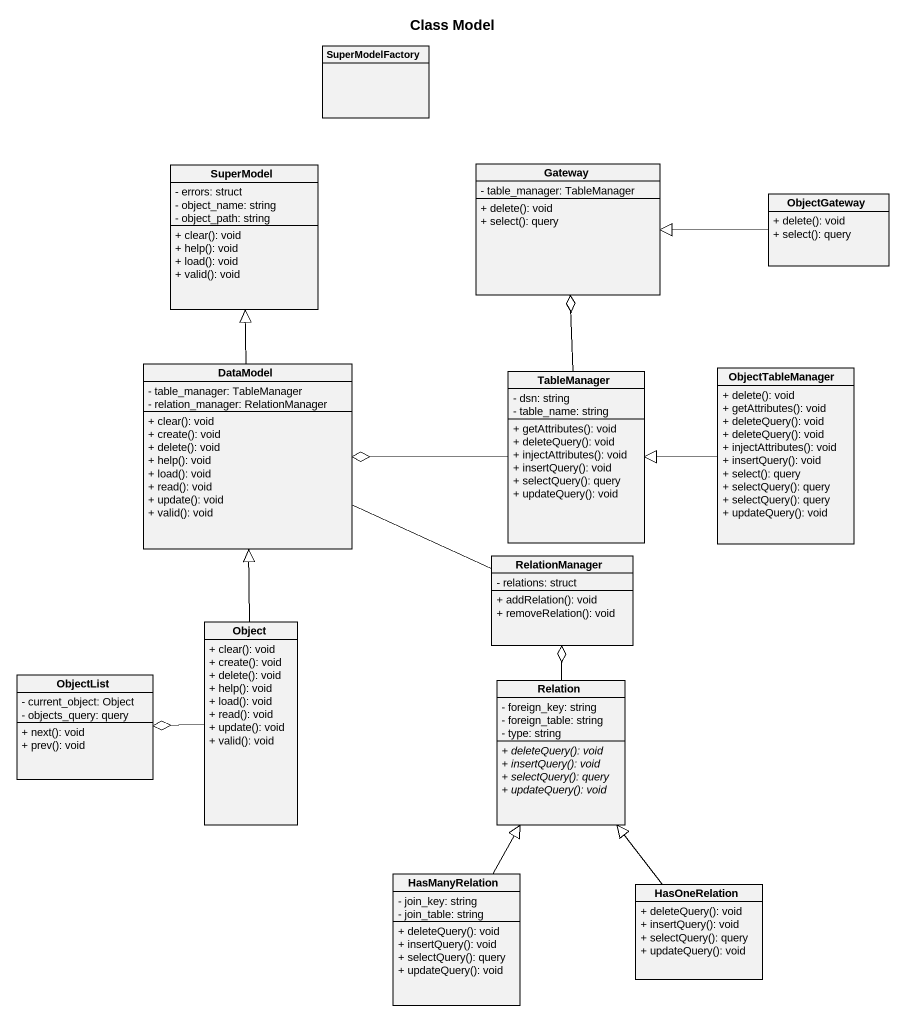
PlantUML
@startuml
title Class Model
hide circle
hide empty members
skinparam classAttributeIconSize 0
class SuperModelFactory
class SuperModel {
  - errors: struct
  - object_name: string
  - object_path: string
  + clear(): void
  + help(): void
  + load(): void
  + valid(): void
}
class Gateway {
  - table_manager: TableManager
  + delete(): void
  + select(): query
}
class ObjectGateway {
  + delete(): void
  + select(): query
}
class DataModel {
  - table_manager: TableManager
  - relation_manager: RelationManager
  + clear(): void
  + create(): void
  + delete(): void
  + help(): void
  + load(): void
  + read(): void
  + update(): void
  + valid(): void
}
class TableManager {
  - dsn: string
  - table_name: string
  + getAttributes(): void
  + deleteQuery(): void
  + injectAttributes(): void
  + insertQuery(): void
  + selectQuery(): query
  + updateQuery(): void
}
class ObjectTableManager {
  + delete(): void
  + getAttributes(): void
  + deleteQuery(): void
  + deleteQuery(): void
  + injectAttributes(): void
  + insertQuery(): void
  + select(): query
  + selectQuery(): query
  + selectQuery(): query
  + updateQuery(): void
}
class RelationManager {
  - relations: struct
  + addRelation(): void
  + removeRelation(): void
}
class "Object" as Object_ {
  + clear(): void
  + create(): void
  + delete(): void
  + help(): void
  + load(): void
  + read(): void
  + update(): void
  + valid(): void
}
class ObjectList {
  - current_object: Object
  - objects_query: query
  + next(): void
  + prev(): void
}
class Relation {
  - foreign_key: string
  - foreign_table: string
  - type: string
  {abstract} + deleteQuery(): void
  {abstract} + insertQuery(): void
  {abstract} + selectQuery(): query
  {abstract} + updateQuery(): void
}
class HasManyRelation {
  - join_key: string
  - join_table: string
  + deleteQuery(): void
  + insertQuery(): void
  + selectQuery(): query
  + updateQuery(): void
}
class HasOneRelation {
  + deleteQuery(): void
  + insertQuery(): void
  + selectQuery(): query
  + updateQuery(): void
}
ObjectGateway -left-|> Gateway
DataModel -up-|> SuperModel
DataModel -right- RelationManager
TableManager -up-o Gateway
TableManager -left-o DataModel
ObjectTableManager -left-|> TableManager
Object_ -up-|> DataModel
Object_ -left-o ObjectList
Relation -up-o RelationManager
HasManyRelation -up-|> Relation
HasOneRelation -up-|> Relation
@enduml
